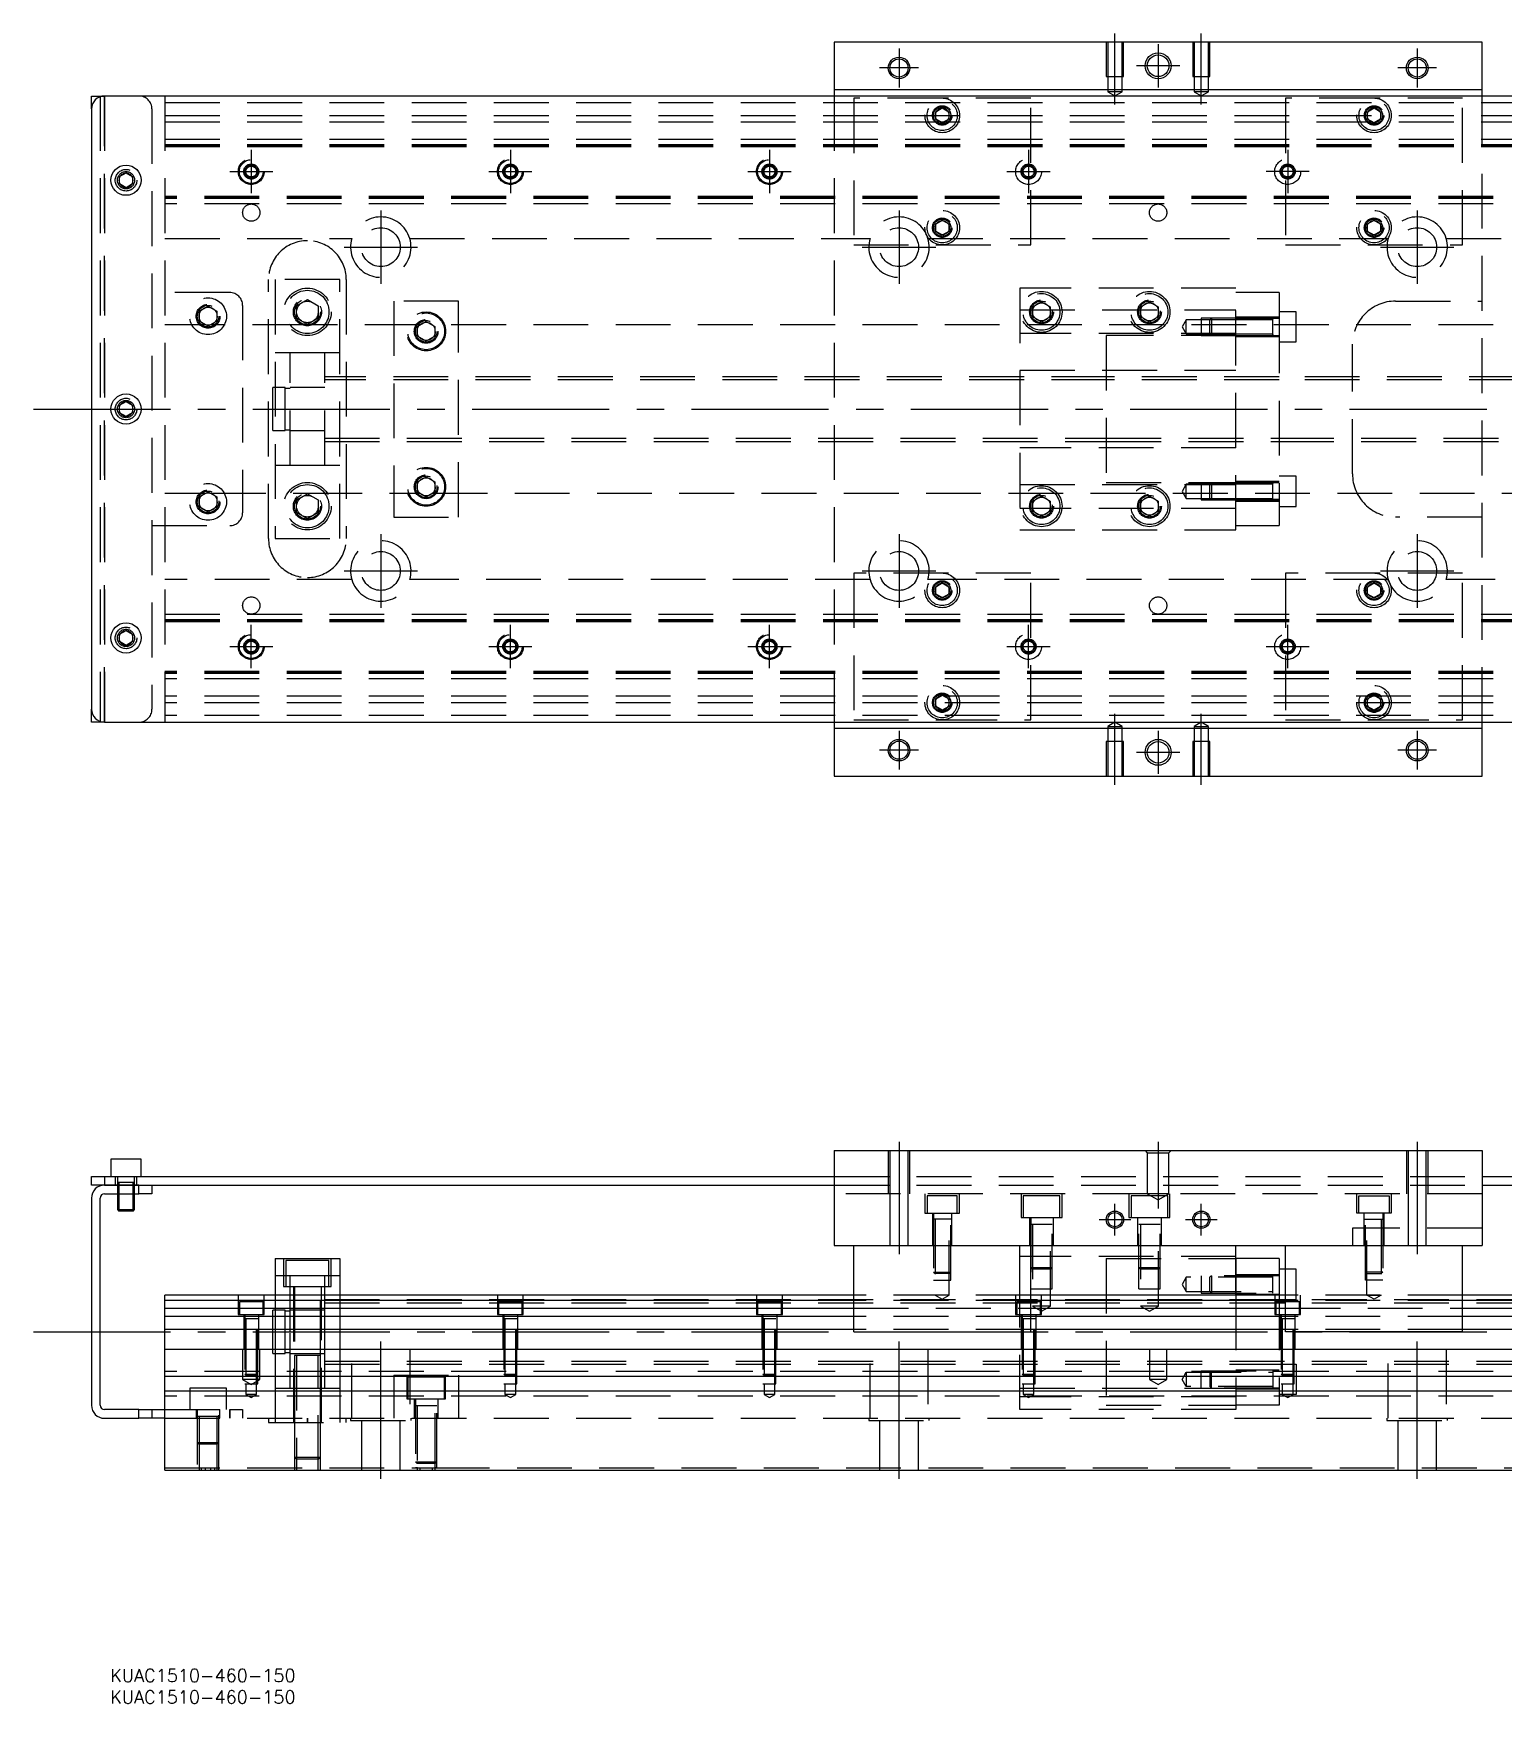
# Model space of a CAD drawing. Extents: x -13 to 681, y -300 to 87.
# Drawn here: x -13.4 to 327, y -299.8 to 87 of the extents above; entities that cross this region are included whole.
import ezdxf

# ---------------------------------------------------------------- set-up
doc = ezdxf.new("R2010")
doc.units = 0
doc.linetypes.add('CENTER', pattern=[50.8, 31.75, -6.35, 6.35, -6.35])
doc.linetypes.add('DASHED', pattern=[19.05, 12.7, -6.35])
doc.layers.get('0').update_dxf_attribs({"linetype": 'CONTINUOUS'})
doc.layers.add('CENTER', color=1, linetype='CENTER')
doc.styles.get("Standard").update_dxf_attribs({"font": 'txt.shx', "height": 3, "bigfont": 'bigfont.shx'})

# ---------------------------------------------------------------- blocks, each defined once
blk = doc.blocks.new('*U2')
at = {"color": 7, "linetype": 'CONTINUOUS'}
blk.add_text(' KUAC1510-460-150', height=3, dxfattribs=at).set_placement((1.65, -299.8))
blk = doc.blocks.new('*U3')
at = {"color": 7, "linetype": 'CONTINUOUS'}
blk.add_text(' KUAC1510-460-150', height=3, dxfattribs=at).set_placement((1.65, -294.79))

msp = doc.modelspace()

# ---------------------------------------------------------------- linework, layer by layer
at = {"color": 7, "linetype": 'CONTINUOUS'}
for p, q in [((172, 85), (172, 74)), ((322, 85), (172, 85)), ((322, 74), (322, 85)), ((172, 74), (322, 74)), ((172, 74), (172, 72.5)), ((322, 72.5), (322, 74)), ((0, 69.5), (0, 72.5)), ((0, 72.5), (3, 72.5)), ((491, 72.5), (3, 72.5)), ((0, 69.5), (0, -69.5)), ((6.5, 53.866026), (8, 54.73205)), ((8, 54.73205), (9.5, 53.866026)), ((6.5, 52.133974), (6.5, 53.866026)), ((8, 51.26795), (6.5, 52.133974)), ((9.5, 52.133974), (8, 51.26795)), ((9.5, 53.866026), (9.5, 52.133974)), ((6.5, 0.866026), (8, 1.73205)), ((6.5, -0.866026), (6.5, 0.866026)), ((8, 1.73205), (9.5, 0.866026)), ((9.5, 0.866026), (9.5, -0.866026)), ((8, -1.73205), (6.5, -0.866026)), ((9.5, -0.866026), (8, -1.73205)), ((6.5, -52.133974), (8, -51.26795)), ((6.5, -53.866026), (6.5, -52.133974)), ((8, -54.73205), (6.5, -53.866026)), ((8, -51.26795), (9.5, -52.133974)), ((9.5, -53.866026), (8, -54.73205)), ((9.5, -52.133974), (9.5, -53.866026)), ((0, -72.5), (0, -69.5)), ((3, -72.5), (0, -72.5)), ((3, -72.5), (491, -72.5)), ((172, -72.5), (172, -74)), ((322, -74), (322, -72.5)), ((172, -74), (172, -85)), ((322, -74), (172, -74)), ((322, -85), (322, -74)), ((172, -85), (322, -85)), ((11.5, -173.72), (4.5, -173.72)), ((4.5, -173.72), (4.5, -177.72)), ((11.5, -177.72), (11.5, -173.72)), ((172, -171.72), (172, -193.72)), ((172, -171.72), (322, -171.72)), ((322, -171.72), (322, -193.72)), ((0, -179.72), (0, -177.72)), ((0, -177.72), (3, -177.72)), ((3, -177.72), (3, -179.72)), ((3, -177.72), (172, -177.72)), ((322, -177.72), (491, -177.72)), ((3, -179.72), (0, -179.72)), ((3, -179.72), (11, -179.72)), ((11, -179.72), (3, -179.72)), ((3, -181.72), (11, -181.72)), ((6, -181.72), (6, -185.37)), ((6.35, -181.72), (6.35, -185.72)), ((9.65, -185.72), (9.65, -181.72)), ((10, -185.37), (10, -181.72)), ((11, -179.72), (172, -179.72)), ((11, -181.72), (11, -179.72)), ((14, -181.72), (11, -181.72)), ((14, -179.72), (14, -181.72)), ((322, -179.72), (483, -179.72)), ((0, -182.72), (0, -230.72)), ((2, -230.72), (2, -182.72)), ((6, -185.37), (10, -185.37)), ((6, -185.37), (6.35, -185.72)), ((9.65, -185.72), (10, -185.37)), ((9.65, -185.72), (6.35, -185.72)), ((42.5, -196.72), (42.5, -205.22)), ((42.5, -196.72), (57.5, -196.72)), ((57.5, -196.72), (57.5, -205.22)), ((172, -193.72), (322, -193.72)), ((176.5, -213.72), (176.5, -193.72)), ((217.5, -213.72), (217.5, -193.72)), ((265, -205.22), (265, -193.72)), ((275, -196.72), (265, -196.72)), ((265, -196.72), (265, -205.22)), ((275, -196.72), (275, -205.22)), ((276.5, -213.72), (276.5, -193.72)), ((317.5, -213.72), (317.5, -193.72)), ((276.5, -199.22), (275, -199.22)), ((176.5, -205.22), (17, -205.22)), ((17, -245.72), (17, -205.22)), ((176.5, -206.472272), (17, -206.472272)), ((17, -208.24668), (176.5, -208.24668)), ((276.5, -205.22), (217.5, -205.22)), ((276.5, -206.472272), (217.5, -206.472272)), ((217.5, -208.24668), (276.5, -208.24668)), ((477, -205.22), (317.5, -205.22)), ((477, -206.472272), (317.5, -206.472272)), ((317.5, -208.24668), (477, -208.24668)), ((176.5, -210.143076), (17, -210.143076)), ((276.5, -210.143076), (217.5, -210.143076)), ((477, -210.143076), (317.5, -210.143076)), ((176.5, -213.197372), (17, -213.197372)), ((176.5, -213.72), (217.5, -213.72)), ((276.5, -213.197372), (217.5, -213.197372)), ((317.5, -213.72), (276.5, -213.72)), ((477, -213.197372), (317.5, -213.197372)), ((17, -217.72), (477, -217.72)), ((477, -224.02), (17, -224.02)), ((477, -227.42), (17, -227.42)), ((11, -231.72), (3, -231.72)), ((11, -233.72), (11, -231.72)), ((11, -231.72), (14, -231.72)), ((14, -231.72), (14, -233.72)), ((14, -231.72), (17, -231.72)), ((3, -233.72), (11, -233.72)), ((14, -233.72), (11, -233.72)), ((17, -233.72), (14, -233.72)), ((17, -245.72), (477, -245.72))]:
    msp.add_line(p, q, dxfattribs=at)
at = {"color": 3, "linetype": 'DASHED'}
for p, q in [((235.000006, 85), (235.000006, 77)), ((235.35, 85), (235.35, 77)), ((238.65, 77), (238.65, 85)), ((238.999994, 77), (238.999994, 85)), ((255.000006, 85), (255.000006, 77)), ((255.35, 85), (255.35, 77)), ((258.65, 77), (258.65, 85)), ((258.999994, 77), (258.999994, 85)), ((235.000006, 77), (238.999994, 77)), ((235.35, 77), (235.35, 73.5)), ((238.65, 73.5), (235.35, 73.5)), ((235.35, 73.5), (237, 72.547372)), ((237, 72.547372), (238.65, 73.5)), ((238.65, 73.5), (238.65, 77)), ((255.000006, 77), (258.999994, 77)), ((255.35, 77), (255.35, 73.5)), ((258.65, 73.5), (255.35, 73.5)), ((255.35, 73.5), (257, 72.547372)), ((257, 72.547372), (258.65, 73.5)), ((258.65, 73.5), (258.65, 77)), ((2, 72.5), (2, -72.5)), ((3, 72.5), (3, -72.5)), ((3, -72.5), (3, 72.5)), ((3, 72.5), (3, -72.5)), ((3, -72.5), (3, 72.5)), ((17, 72.5), (17, -72.5)), ((17, 71), (477, 71)), ((172, 72.5), (172, -72.5)), ((176.5, 72), (176.5, 38)), ((197, 72), (176.5, 72)), ((195.5, 68.866026), (197, 69.73205)), ((217.5, 72), (197, 72)), ((197, 69.73205), (198.5, 68.866026)), ((217.5, 38), (217.5, 72)), ((297, 72), (276.5, 72)), ((276.5, 72), (276.5, 38)), ((295.5, 68.866026), (297, 69.73205)), ((317.5, 72), (297, 72)), ((297, 69.73205), (298.5, 68.866026)), ((317.5, 38), (317.5, 72)), ((322, -72.5), (322, 72.5)), ((14, 69.5), (14, -69.5)), ((17, 68), (477, 68)), ((17, 66.5), (477, 66.5)), ((195, 68), (195.023172, 68.30356)), ((195.5, 67.133974), (195.5, 68.866026)), ((197, 66.26795), (195.5, 67.133974)), ((198.5, 67.133974), (197, 66.26795)), ((198.5, 68.866026), (198.5, 67.133974)), ((295.5, 67.133974), (295.5, 68.866026)), ((297, 66.26795), (295.5, 67.133974)), ((298.5, 67.133974), (297, 66.26795)), ((298.5, 68.866026), (298.5, 67.133974)), ((298.973226, 68.326156), (299, 68)), ((17, 62.5), (477, 62.5)), ((17, 61.247728), (477, 61.247728)), ((17, 61.1147), (477, 61.1147)), ((17, 61.1), (477, 61.1)), ((17, 60.8), (477, 60.8)), ((35.5, 55), (35.52041, 55.24661)), ((35.75, 55.721688), (37, 56.443376)), ((35.75, 54.278312), (35.75, 55.721688)), ((37, 53.556624), (35.75, 54.278312)), ((37, 56.443376), (38.25, 55.721688)), ((38.25, 54.278312), (37, 53.556624)), ((38.25, 55.721688), (38.25, 54.278312)), ((95.5, 55), (95.52041, 55.24661)), ((95.75, 55.721688), (97, 56.443376)), ((95.75, 54.278312), (95.75, 55.721688)), ((97, 53.556624), (95.75, 54.278312)), ((97, 56.443376), (98.25, 55.721688)), ((98.25, 54.278312), (97, 53.556624)), ((98.25, 55.721688), (98.25, 54.278312)), ((155.75, 55.721688), (157, 56.443376)), ((155.75, 54.278312), (155.75, 55.721688)), ((157, 53.556624), (155.75, 54.278312)), ((157, 56.443376), (158.25, 55.721688)), ((158.25, 54.278312), (157, 53.556624)), ((158.25, 55.721688), (158.25, 54.278312)), ((158.477374, 55.25955), (158.5, 55)), ((9.973226, 53.326156), (10, 53)), ((477, 49.2), (17, 49.2)), ((477, 48.9), (17, 48.9)), ((477, 48.8853), (17, 48.8853)), ((477, 48.752272), (17, 48.752272)), ((477, 47.5), (17, 47.5)), ((195.5, 42.866026), (197, 43.73205)), ((195.5, 41.133974), (195.5, 42.866026)), ((197, 43.73205), (198.5, 42.866026)), ((198.5, 42.866026), (198.5, 41.133974)), ((295.5, 42.866026), (297, 43.73205)), ((295.5, 41.133974), (295.5, 42.866026)), ((297, 43.73205), (298.5, 42.866026)), ((298.5, 42.866026), (298.5, 41.133974)), ((17, 39.5), (60.291796, 39.5)), ((73.708204, 39.5), (180.291796, 39.5)), ((193.708204, 39.5), (300.291796, 39.5)), ((197, 40.26795), (195.5, 41.133974)), ((198.5, 41.133974), (197, 40.26795)), ((198.973226, 42.326156), (199, 42)), ((297, 40.26795), (295.5, 41.133974)), ((298.5, 41.133974), (297, 40.26795)), ((298.973226, 42.326156), (299, 42)), ((313.708204, 39.5), (420.291796, 39.5)), ((176.5, 38), (217.5, 38)), ((276.5, 38), (317.5, 38)), ((41, -30), (41, 30)), ((57.5, 30), (42.5, 30)), ((42.5, 30), (42.5, -30)), ((57.5, -30), (57.5, 30)), ((59, 30), (59, -30)), ((215, 28), (215, -28)), ((265, 28), (215, 28)), ((265, -28), (265, 28)), ((32, 27), (14, 27)), ((25, 22.6547), (27, 23.809402)), ((27, 23.809402), (29, 22.6547)), ((35, 24), (35, -24)), ((47.5, 23.943376), (50, 25.386752)), ((47.5, 21.056624), (47.5, 23.943376)), ((50, 25.386752), (52.5, 23.943376)), ((52.5, 23.943376), (52.5, 21.056624)), ((70, 25), (70, -25)), ((85, 25), (70, 25)), ((85, -25), (85, 25)), ((218, 23.6547), (220, 24.809402)), ((218, 21.3453), (218, 23.6547)), ((220, 24.809402), (222, 23.6547)), ((222, 23.6547), (222, 21.3453)), ((243, 23.6547), (245, 24.809402)), ((243, 21.3453), (243, 23.6547)), ((245, 24.809402), (247, 23.6547)), ((247, 23.6547), (247, 21.3453)), ((275, 27), (265, 27)), ((275, 27), (275, 20.976176)), ((302, 25), (322, 25)), ((26.359688, 19.5), (17, 19.5)), ((24.5, 21.5), (24.534018, 21.911016)), ((25, 20.3453), (25, 22.6547)), ((27, 19.190598), (25, 20.3453)), ((29, 20.3453), (27, 19.190598)), ((50, 19.5), (27.640312, 19.5)), ((29, 22.6547), (29, 20.3453)), ((47, 22.5), (47.020026, 22.846056)), ((50, 19.613248), (47.5, 21.056624)), ((52.5, 21.056624), (50, 19.613248)), ((76.030306, 19.5), (50, 19.5)), ((75.5, 19.1547), (77.5, 20.309402)), ((77.5, 20.309402), (79.5, 19.1547)), ((477, 19.5), (78.969694, 19.5)), ((215, 23), (265, 23)), ((220, 20.190598), (218, 21.3453)), ((222, 21.3453), (220, 20.190598)), ((222.483582, 22.786038), (222.5, 22.5)), ((245, 20.190598), (243, 21.3453)), ((247, 21.3453), (245, 20.190598)), ((247.483582, 22.786038), (247.5, 22.5)), ((253.5, 20.702558), (252.547372, 19.052558)), ((253.5, 17.402558), (253.5, 20.702558)), ((257, 20.702558), (253.5, 20.702558)), ((257, 21.052554), (257, 17.052564)), ((259.35, 21.052554), (257, 21.052554)), ((259, 20.702558), (257, 20.702558)), ((259.35, 21.052558), (259, 20.702558)), ((259, 17.402558), (259, 20.702558)), ((265, 20.702558), (259, 20.702558)), ((265, 20.702558), (259, 20.702558)), ((259.35, 21.052558), (259.35, 17.052558)), ((265, 21.052556), (259.35, 21.052558)), ((265, 21.052554), (259.35, 21.052554)), ((275, 21.302558), (265, 21.302558)), ((273.605, 21.052558), (265, 21.052556)), ((275, 20.976176), (265, 20.976176)), ((273.6, 20.702558), (265, 20.702558)), ((275, 21.052558), (273.595, 21.052558)), ((273.6, 17.052554), (273.6, 21.052564)), ((273.6, 17.052554), (273.6, 21.052564)), ((273.6, 20.702558), (273.6, 21.052564)), ((273.6, 20.836098), (273.6, 21.052558)), ((273.6, 21.052558), (273.6, 20.835892)), ((279, 22.552558), (275, 22.552558)), ((275, 20.976176), (275, -20.976176)), ((279, 15.552558), (279, 22.552558)), ((75, 18), (75.034018, 18.411016)), ((75.5, 16.8453), (75.5, 19.1547)), ((77.5, 15.690598), (75.5, 16.8453)), ((79.5, 16.8453), (77.5, 15.690598)), ((79.5, 19.1547), (79.5, 16.8453)), ((265, 17.5), (215, 17.5)), ((235, 17), (235, -17)), ((265, 17), (235, 17)), ((252.547372, 19.052558), (253.5, 17.402558)), ((253.5, 17.402558), (257, 17.402558)), ((257, 17.402558), (259, 17.402558)), ((257, 17.052564), (259.35, 17.052564)), ((259, 17.402558), (265, 17.402558)), ((259, 17.402558), (259.35, 17.052558)), ((259, 17.402558), (265, 17.402558)), ((259.35, 17.052564), (265, 17.052564)), ((259.35, 17.052558), (265, 17.052562)), ((265, 17.402558), (273.6, 17.402558)), ((265, 17.052562), (273.605, 17.052558)), ((265, 16.802558), (275, 16.802558)), ((273.595, 17.052558), (275, 17.052558)), ((273.6, 17.052554), (273.6, 17.402558)), ((273.6, 17.269268), (273.6, 17.052558)), ((273.6, 17.052558), (273.6, 17.26902)), ((275, 15.552558), (279, 15.552558)), ((46, 13), (42.5, 13)), ((46, -13), (46, 13)), ((54, 13), (46, 13)), ((54, 13), (46, 13)), ((54, -13), (54, 13)), ((57.5, 13), (54, 13)), ((292, -15), (292, 15)), ((215, 9), (265, 9)), ((42, -5), (42, 5)), ((44.85, 5), (42, 5)), ((44.85, -5), (44.85, 5)), ((46, 4.8), (44.85, 4.8)), ((54, 5), (46, 5)), ((54, 5), (46, 5)), ((235, 7.5), (54, 7.5)), ((235, 6.75), (54, 6.75)), ((275, 7.5), (235, 7.5)), ((275, 7.499994), (235, 7.499994)), ((275, 6.75), (235, 6.75)), ((275, 6.75), (235, 6.75)), ((427.005, 7.5), (275, 7.5)), ((427, 6.75), (275, 6.75)), ((9.973226, 0.326156), (10, 0)), ((42, -5), (44.85, -5)), ((44.85, -4.8), (46, -4.8)), ((46, -5), (54, -5)), ((46, -5), (54, -5)), ((54, -6.75), (235, -6.75)), ((54, -7.5), (235, -7.5)), ((235, -6.75), (275, -6.75)), ((235, -6.75), (275, -6.75)), ((235, -7.499994), (275, -7.499994)), ((235, -7.5), (275, -7.5)), ((275, -6.75), (427, -6.75)), ((275, -7.5), (427.005, -7.5)), ((265, -9), (215, -9)), ((42.5, -13), (46, -13)), ((46, -13), (54, -13)), ((46, -13), (54, -13)), ((54, -13), (57.5, -13)), ((25, -20.3453), (27, -19.190598)), ((27, -19.190598), (29, -20.3453)), ((75.5, -16.8453), (77.5, -15.690598)), ((75.5, -19.1547), (75.5, -16.8453)), ((77.5, -20.309402), (75.5, -19.1547)), ((77.5, -15.690598), (79.5, -16.8453)), ((79.5, -19.1547), (77.5, -20.309402)), ((79.5, -16.8453), (79.5, -19.1547)), ((79.983582, -17.713962), (80, -18)), ((215, -17.5), (265, -17.5)), ((235, -17), (265, -17)), ((253.5, -17.402558), (252.547372, -19.052558)), ((252.547372, -19.052558), (253.5, -20.702558)), ((253.5, -20.702558), (253.5, -17.402558)), ((257, -17.402558), (253.5, -17.402558)), ((257, -17.052564), (257, -21.052554)), ((259.35, -17.052564), (257, -17.052564)), ((259, -17.402558), (257, -17.402558)), ((259.35, -17.052558), (259, -17.402558)), ((259, -20.702558), (259, -17.402558)), ((265, -17.402558), (259, -17.402558)), ((265, -17.402558), (259, -17.402558)), ((259.35, -17.052558), (259.35, -21.052558)), ((265, -17.052562), (259.35, -17.052558)), ((265, -17.052564), (259.35, -17.052564)), ((275, -16.802558), (265, -16.802558)), ((273.605, -17.052558), (265, -17.052562)), ((273.6, -17.402558), (265, -17.402558)), ((275, -17.052558), (273.595, -17.052558)), ((273.6, -21.052564), (273.6, -17.052554)), ((273.6, -21.051878), (273.6, -17.052554)), ((273.6, -17.26902), (273.6, -17.052558)), ((273.6, -17.052558), (273.6, -17.269226)), ((279, -15.552558), (275, -15.552558)), ((279, -22.552558), (279, -15.552558)), ((17, -19.5), (26.359688, -19.5)), ((25, -22.6547), (25, -20.3453)), ((27, -23.809402), (25, -22.6547)), ((29, -22.6547), (27, -23.809402)), ((27.640312, -19.5), (50, -19.5)), ((29, -20.3453), (29, -22.6547)), ((29.483582, -21.213962), (29.5, -21.5)), ((47, -22.5), (47.020026, -22.153944)), ((47.5, -21.056624), (50, -19.613248)), ((47.5, -23.943376), (47.5, -21.056624)), ((50, -19.5), (76.030306, -19.5)), ((50, -19.613248), (52.5, -21.056624)), ((52.5, -21.056624), (52.5, -23.943376)), ((78.969694, -19.5), (477, -19.5)), ((265, -23), (215, -23)), ((218, -21.3453), (220, -20.190598)), ((218, -23.6547), (218, -21.3453)), ((220, -20.190598), (222, -21.3453)), ((222, -21.3453), (222, -23.6547)), ((222.483582, -22.213962), (222.5, -22.5)), ((242.5, -22.5), (242.518502, -22.196412)), ((243, -21.3453), (245, -20.190598)), ((243, -23.6547), (243, -21.3453)), ((245, -20.190598), (247, -21.3453)), ((247, -21.3453), (247, -23.6547)), ((253.5, -20.702558), (257, -20.702558)), ((257, -20.702558), (259, -20.702558)), ((257, -21.052554), (259.35, -21.052554)), ((259, -20.702558), (265, -20.702558)), ((259, -20.702558), (259.35, -21.052558)), ((259, -20.702558), (265, -20.702558)), ((259.35, -21.052554), (265, -21.052554)), ((259.35, -21.052558), (265, -21.052556)), ((265, -20.702558), (273.6, -20.702558)), ((275, -20.976176), (265, -20.976176)), ((265, -21.052556), (273.605, -21.052558)), ((265, -21.302558), (275, -21.302558)), ((273.595, -21.052558), (275, -21.052558)), ((273.6, -20.83585), (273.6, -21.052558)), ((273.6, -21.052558), (273.6, -20.836098)), ((273.6, -21.052564), (273.6, -21.051878)), ((275, -20.976176), (275, -27)), ((275, -22.552558), (279, -22.552558)), ((14, -27), (32, -27)), ((50, -25.386752), (47.5, -23.943376)), ((52.5, -23.943376), (50, -25.386752)), ((70, -25), (85, -25)), ((220, -24.809402), (218, -23.6547)), ((222, -23.6547), (220, -24.809402)), ((245, -24.809402), (243, -23.6547)), ((247, -23.6547), (245, -24.809402)), ((265, -27), (275, -27)), ((322, -25), (302, -25)), ((42.5, -30), (57.5, -30)), ((215, -28), (265, -28)), ((176.5, -38), (176.5, -72)), ((217.5, -38), (176.5, -38)), ((217.5, -72), (217.5, -38)), ((276.5, -38), (276.5, -72)), ((317.5, -38), (276.5, -38)), ((317.5, -72), (317.5, -38)), ((60.291796, -39.5), (17, -39.5)), ((180.291796, -39.5), (73.708204, -39.5)), ((300.291796, -39.5), (193.708204, -39.5)), ((195.5, -41.133974), (197, -40.26795)), ((195.5, -42.866026), (195.5, -41.133974)), ((197, -40.26795), (198.5, -41.133974)), ((198.5, -41.133974), (198.5, -42.866026)), ((198.973226, -41.673844), (199, -42)), ((295, -42), (295.030168, -41.653934)), ((295.5, -41.133974), (297, -40.26795)), ((295.5, -42.866026), (295.5, -41.133974)), ((297, -40.26795), (298.5, -41.133974)), ((298.5, -41.133974), (298.5, -42.866026)), ((420.291796, -39.5), (313.708204, -39.5)), ((197, -43.73205), (195.5, -42.866026)), ((198.5, -42.866026), (197, -43.73205)), ((297, -43.73205), (295.5, -42.866026)), ((298.5, -42.866026), (297, -43.73205)), ((17, -47.5), (477, -47.5)), ((17, -48.752272), (477, -48.752272)), ((17, -48.8853), (477, -48.8853)), ((17, -48.9), (477, -48.9)), ((17, -49.2), (477, -49.2)), ((6, -53), (6.030168, -52.653934)), ((35.75, -54.278312), (37, -53.556624)), ((37, -53.556624), (38.25, -54.278312)), ((95.75, -54.278312), (97, -53.556624)), ((97, -53.556624), (98.25, -54.278312)), ((155.75, -54.278312), (157, -53.556624)), ((157, -53.556624), (158.25, -54.278312)), ((35.5, -55), (35.52041, -54.75339)), ((35.75, -55.721688), (35.75, -54.278312)), ((37, -56.443376), (35.75, -55.721688)), ((38.25, -55.721688), (37, -56.443376)), ((38.25, -54.278312), (38.25, -55.721688)), ((95.75, -55.721688), (95.75, -54.278312)), ((97, -56.443376), (95.75, -55.721688)), ((98.25, -55.721688), (97, -56.443376)), ((98.25, -54.278312), (98.25, -55.721688)), ((98.477374, -54.74045), (98.5, -55)), ((155.5, -55), (155.52041, -54.75339)), ((155.75, -55.721688), (155.75, -54.278312)), ((157, -56.443376), (155.75, -55.721688)), ((158.25, -55.721688), (157, -56.443376)), ((158.25, -54.278312), (158.25, -55.721688)), ((477, -60.8), (17, -60.8)), ((477, -61.1), (17, -61.1)), ((477, -61.1147), (17, -61.1147)), ((477, -61.247728), (17, -61.247728)), ((477, -62.5), (17, -62.5)), ((477, -66.5), (17, -66.5)), ((477, -68), (17, -68)), ((195, -68), (195.023172, -67.69644)), ((195.5, -67.133974), (197, -66.26795)), ((195.5, -68.866026), (195.5, -67.133974)), ((197, -69.73205), (195.5, -68.866026)), ((197, -66.26795), (198.5, -67.133974)), ((198.5, -68.866026), (197, -69.73205)), ((198.5, -67.133974), (198.5, -68.866026)), ((295.5, -67.133974), (297, -66.26795)), ((295.5, -68.866026), (295.5, -67.133974)), ((297, -69.73205), (295.5, -68.866026)), ((297, -66.26795), (298.5, -67.133974)), ((298.5, -68.866026), (297, -69.73205)), ((298.5, -67.133974), (298.5, -68.866026)), ((298.973226, -67.673844), (299, -68)), ((477, -71), (17, -71)), ((176.5, -72), (197, -72)), ((197, -72), (217.5, -72)), ((237, -72.547372), (235.35, -73.5)), ((238.65, -73.5), (237, -72.547372)), ((257, -72.547372), (255.35, -73.5)), ((258.65, -73.5), (257, -72.547372)), ((276.5, -72), (297, -72)), ((297, -72), (317.5, -72)), ((238.999994, -77), (235.000006, -77)), ((235.000006, -77), (235.000006, -85)), ((235.35, -73.5), (237, -73.5)), ((235.35, -73.5), (235.35, -77)), ((235.35, -77), (235.35, -85)), ((237, -73.5), (238.65, -73.5)), ((238.65, -77), (238.65, -73.5)), ((238.65, -85), (238.65, -77)), ((238.999994, -85), (238.999994, -77)), ((258.999994, -77), (255.000006, -77)), ((255.000006, -77), (255.000006, -85)), ((255.35, -73.5), (257, -73.5)), ((255.35, -73.5), (255.35, -77)), ((255.35, -77), (255.35, -85)), ((257, -73.5), (258.65, -73.5)), ((258.65, -77), (258.65, -73.5)), ((258.65, -85), (258.65, -77)), ((258.999994, -85), (258.999994, -77)), ((184.500006, -171.72), (184.500006, -181.72)), ((184.9, -171.72), (184.9, -181.72)), ((189.1, -181.72), (189.1, -171.72)), ((189.499994, -181.72), (189.499994, -171.72)), ((244, -171.72), (244.5, -172.22)), ((244.5, -172.22), (244.5, -181.72)), ((244.5, -172.22), (249.5, -172.22)), ((249.5, -172.22), (250, -171.72)), ((249.5, -181.72), (249.5, -172.22)), ((304.500006, -171.72), (304.500006, -181.72)), ((304.9, -171.72), (304.9, -181.72)), ((309.1, -181.72), (309.1, -171.72)), ((309.499994, -181.72), (309.499994, -171.72)), ((5.5, -177.72), (5.5, -179.72)), ((6, -177.72), (6, -181.72)), ((10, -181.72), (10, -177.72)), ((10.5, -179.72), (10.5, -177.72)), ((172, -177.72), (322, -177.72)), ((10.000006, -179.12), (5.999994, -179.12)), ((6.35, -179.12), (6.35, -181.72)), ((9.65, -181.72), (9.65, -179.12)), ((172, -179.72), (322, -179.72)), ((244.5, -181.72), (172, -181.72)), ((184.9, -181.72), (184.9, -193.72)), ((189.1, -193.72), (189.1, -181.72)), ((193, -181.72), (193, -186.22)), ((201, -186.22), (201, -181.72)), ((215.25, -181.72), (215.25, -187.22)), ((224.75, -187.22), (224.75, -181.72)), ((240.25, -181.72), (240.25, -187.22)), ((249.5, -181.72), (244.5, -181.72)), ((244.5, -181.72), (247, -183.163376)), ((247, -183.163376), (249.5, -181.72)), ((322, -181.72), (249.5, -181.72)), ((249.75, -187.22), (249.75, -181.72)), ((293, -186.22), (293, -181.72)), ((301, -181.72), (301, -186.22)), ((304.9, -181.72), (304.9, -193.72)), ((309.1, -193.72), (309.1, -181.72)), ((200.5, -182.22), (193.5, -182.22)), ((193.5, -182.22), (193.5, -186.22)), ((200.5, -186.22), (200.5, -182.22)), ((224.25, -182.22), (215.75, -182.22)), ((215.75, -182.22), (215.75, -187.22)), ((224.25, -187.22), (224.25, -182.22)), ((249.25, -182.22), (240.75, -182.22)), ((240.75, -182.22), (240.75, -187.22)), ((249.25, -187.22), (249.25, -182.22)), ((293.5, -182.22), (300.5, -182.22)), ((293.5, -186.22), (293.5, -182.22)), ((300.5, -182.22), (300.5, -186.22)), ((193, -186.22), (201, -186.22)), ((194.75, -186.22), (194.75, -193.72)), ((194.999972, -186.22), (195.000006, -201.72)), ((199.25, -187.62), (194.999994, -187.62)), ((195.35, -187.62), (195.35, -205.22)), ((198.65, -205.22), (198.65, -187.62)), ((198.999994, -201.72), (199.000028, -186.22)), ((199.25, -193.72), (199.25, -186.22)), ((215.25, -187.22), (224.75, -187.22)), ((217.25, -187.22), (217.25, -193.72)), ((222.500006, -188.82), (217.499994, -188.82)), ((217.500006, -187.22), (217.500006, -203.72)), ((217.9, -188.82), (217.9, -207.72)), ((222.1, -207.72), (222.1, -188.82)), ((222.499994, -203.72), (222.499994, -187.22)), ((222.75, -193.72), (222.75, -187.22)), ((240.25, -187.22), (249.75, -187.22)), ((242.25, -187.22), (242.25, -193.72)), ((247.500006, -188.82), (242.499994, -188.82)), ((242.500006, -203.72), (242.500006, -187.22)), ((242.9, -188.82), (242.9, -207.72)), ((247.1, -207.72), (247.1, -188.82)), ((247.499994, -203.72), (247.499994, -187.22)), ((247.75, -193.72), (247.75, -187.22)), ((301, -186.22), (293, -186.22)), ((294.75, -193.72), (294.75, -186.22)), ((294.75, -187.62), (299.000006, -187.62)), ((295.000006, -201.72), (294.999972, -186.22)), ((295.35, -205.22), (295.35, -187.62)), ((298.65, -187.62), (298.65, -205.22)), ((299.000028, -186.22), (298.999994, -201.72)), ((299.25, -186.22), (299.25, -193.72)), ((292, -189.72), (292, -193.72)), ((322, -189.72), (292, -189.72)), ((44.5, -196.72), (44.5, -203.22)), ((55, -197.22), (45, -197.22)), ((45, -197.22), (45, -203.22)), ((55, -203.22), (55, -197.22)), ((55.5, -203.22), (55.5, -196.72)), ((215, -205.22), (215, -193.72)), ((265, -196.22), (215, -196.22)), ((235, -196.72), (235, -230.72)), ((235, -196.72), (265, -196.72)), ((46, -200.72), (42.5, -200.72)), ((46, -203.22), (46, -200.72)), ((54, -200.72), (46, -200.72)), ((54, -203.22), (54, -200.72)), ((57.5, -200.72), (54, -200.72)), ((195, -199.87), (199, -199.87)), ((195, -199.87), (195.35, -200.22)), ((198.65, -200.22), (195.35, -200.22)), ((198.65, -200.22), (199, -199.87)), ((217.5, -198.82), (220, -198.82)), ((217.5, -198.82), (217.9, -199.22)), ((220, -199.22), (217.9, -199.22)), ((220, -198.82), (220.35, -198.82)), ((220.35, -199.22), (220, -199.22)), ((220.35, -198.82), (222.5, -198.82)), ((222.1, -199.22), (220.35, -199.22)), ((222.1, -199.22), (222.5, -198.82)), ((242.5, -198.82), (247.5, -198.82)), ((242.5, -198.82), (242.9, -199.22)), ((247.1, -199.22), (242.9, -199.22)), ((247.1, -199.22), (247.5, -198.82)), ((253.5, -201.07), (252.547372, -202.72)), ((253.5, -204.37), (253.5, -201.07)), ((273.6, -201.07), (253.5, -201.07)), ((275, -200.719975), (257, -200.720006)), ((257, -200.720006), (257, -204.719994)), ((259.35, -200.72), (259, -201.07)), ((259, -204.37), (259, -201.07)), ((259.35, -200.72), (259.35, -204.72)), ((275, -200.47), (265, -200.47)), ((273.6, -204.720006), (273.6, -200.719994)), ((279, -199.22), (276.5, -199.22)), ((279, -205.22), (279, -199.22)), ((299, -199.87), (295, -199.87)), ((295.35, -200.22), (295, -199.87)), ((295.35, -200.22), (298.65, -200.22)), ((299, -199.87), (298.65, -200.22)), ((44.5, -203.22), (55.5, -203.22)), ((46, -213.72), (46, -203.22)), ((46.75, -203.22), (46.75, -234.72)), ((47, -203.22), (47, -219.225)), ((53, -219.225), (53, -203.22)), ((53.25, -234.72), (53.25, -203.22)), ((54, -205.22), (54, -203.22)), ((195.000006, -201.72), (198.999994, -201.72)), ((217.500006, -203.72), (222.499994, -203.72)), ((242.500006, -203.72), (247.499994, -203.72)), ((252.547372, -202.72), (253.5, -204.37)), ((253.5, -204.37), (273.6, -204.37)), ((257, -204.719994), (275, -204.720025)), ((259, -204.37), (259.35, -204.72)), ((265, -204.97), (275, -204.97)), ((298.999994, -201.72), (295.000006, -201.72)), ((34, -205.22), (34, -209.72)), ((39.75, -206.72), (34.25, -206.72)), ((34.25, -206.72), (34.25, -209.72)), ((39.75, -209.72), (39.75, -206.72)), ((40, -209.72), (40, -205.22)), ((42, -213.72), (42, -208.72)), ((42.5, -208.72), (42, -208.72)), ((42.5, -205.22), (42.5, -217.72)), ((44.85, -208.72), (42.5, -208.72)), ((44.85, -213.72), (44.85, -208.72)), ((54, -208.72), (46, -208.72)), ((54, -213.72), (54, -205.22)), ((54, -206.22), (427, -206.22)), ((54, -206.97), (427, -206.97)), ((57.5, -205.22), (57.5, -217.72)), ((94, -205.22), (94, -209.72)), ((99.75, -206.72), (94.25, -206.72)), ((94.25, -206.72), (94.25, -209.72)), ((99.75, -209.72), (99.75, -206.72)), ((100, -209.72), (100, -205.22)), ((154, -205.22), (154, -209.72)), ((159.75, -206.72), (154.25, -206.72)), ((154.25, -206.72), (154.25, -209.72)), ((159.75, -209.72), (159.75, -206.72)), ((160, -209.72), (160, -205.22)), ((217.5, -205.22), (176.5, -205.22)), ((217.5, -206.472272), (176.5, -206.472272)), ((176.5, -208.24668), (217.5, -208.24668)), ((198.65, -205.22), (195.35, -205.22)), ((195.35, -205.22), (197, -206.172628)), ((197, -206.172628), (198.65, -205.22)), ((214, -205.22), (214, -209.72)), ((219.75, -206.72), (214.25, -206.72)), ((214.25, -206.72), (214.25, -209.72)), ((215, -231.72), (215, -205.22)), ((222.1, -207.72), (217.9, -207.72)), ((217.9, -207.72), (220, -208.932436)), ((219.75, -209.72), (219.75, -206.72)), ((220, -209.72), (220, -205.22)), ((220, -208.932436), (222.1, -207.72)), ((247.1, -207.72), (242.9, -207.72)), ((242.9, -207.72), (245, -208.932436)), ((245, -208.932436), (247.1, -207.72)), ((265, -205.22), (265, -230.72)), ((265, -205.22), (265, -231.72)), ((274, -205.22), (274, -209.72)), ((279.75, -206.72), (274.25, -206.72)), ((274.25, -206.72), (274.25, -209.72)), ((275, -205.22), (275, -230.72)), ((275, -206.22), (279, -206.22)), ((317.5, -205.22), (276.5, -205.22)), ((317.5, -206.472272), (276.5, -206.472272)), ((276.5, -208.24668), (317.5, -208.24668)), ((279, -206.22), (279, -205.22)), ((279.75, -209.72), (279.75, -206.72)), ((280, -209.72), (280, -205.22)), ((295.35, -205.22), (298.65, -205.22)), ((297, -206.172628), (295.35, -205.22)), ((298.65, -205.22), (297, -206.172628)), ((34, -209.72), (40, -209.72)), ((35.25, -209.72), (35.25, -217.72)), ((38.500006, -210.72), (35.499994, -210.72)), ((35.500006, -209.72), (35.500006, -225.72)), ((35.75, -210.72), (35.75, -225.72)), ((38.25, -225.72), (38.25, -210.72)), ((38.499994, -225.72), (38.499994, -209.72)), ((38.75, -217.72), (38.75, -209.72)), ((46, -208.92), (44.85, -208.92)), ((94, -209.72), (100, -209.72)), ((95.25, -209.72), (95.25, -217.72)), ((98.500006, -210.72), (95.499994, -210.72)), ((95.500006, -209.72), (95.500006, -225.72)), ((95.75, -210.72), (95.75, -225.72)), ((98.25, -225.72), (98.25, -210.72)), ((98.499994, -225.72), (98.499994, -209.72)), ((98.75, -217.72), (98.75, -209.72)), ((154, -209.72), (160, -209.72)), ((155.25, -209.72), (155.25, -217.72)), ((158.500006, -210.72), (155.499994, -210.72)), ((155.500006, -209.72), (155.500006, -225.72)), ((155.75, -210.72), (155.75, -225.72)), ((158.25, -225.72), (158.25, -210.72)), ((158.499994, -225.72), (158.499994, -209.72)), ((158.75, -217.72), (158.75, -209.72)), ((217.5, -210.143076), (176.5, -210.143076)), ((214, -209.72), (220, -209.72)), ((215.25, -209.72), (215.25, -217.72)), ((218.500006, -210.72), (215.499994, -210.72)), ((215.500006, -209.72), (215.500006, -225.72)), ((215.75, -210.72), (215.75, -225.72)), ((218.25, -225.72), (218.25, -210.72)), ((218.499994, -225.72), (218.499994, -209.72)), ((218.75, -217.72), (218.75, -209.72)), ((274, -209.72), (280, -209.72)), ((275.25, -209.72), (275.25, -217.72)), ((278.500006, -210.72), (275.499994, -210.72)), ((275.500006, -209.72), (275.500006, -225.72)), ((275.75, -210.72), (275.75, -225.72)), ((317.5, -210.143076), (276.5, -210.143076)), ((278.25, -225.72), (278.25, -210.72)), ((278.499994, -225.72), (278.499994, -209.72)), ((278.75, -217.72), (278.75, -209.72)), ((42, -217.72), (42, -213.72)), ((44.85, -218.72), (44.85, -213.72)), ((46, -226.72), (46, -213.72)), ((54, -217.72), (54, -213.72)), ((217.5, -213.197372), (176.5, -213.197372)), ((317.5, -213.197372), (276.5, -213.197372)), ((35, -217.72), (35, -224.72)), ((39, -224.72), (39, -217.72)), ((42, -218.72), (42, -217.72)), ((42, -218.72), (42.5, -218.72)), ((42.5, -217.72), (42.5, -224.02)), ((42.5, -218.72), (44.85, -218.72)), ((44.85, -218.52), (46, -218.52)), ((46, -218.72), (54, -218.72)), ((53.000006, -219.22), (46.999994, -219.22)), ((47, -219.215), (47, -227.42)), ((47.5, -219.22), (47.5, -245.72)), ((52.5, -245.72), (52.5, -219.22)), ((53, -227.42), (53, -219.215)), ((54, -224.02), (54, -217.72)), ((54, -220.47), (427, -220.47)), ((57.5, -217.72), (57.5, -224.02)), ((60.291796, -233.72), (60.291796, -217.72)), ((73.708204, -217.72), (73.708204, -233.72)), ((180.291796, -233.72), (180.291796, -217.72)), ((193.708204, -217.72), (193.708204, -233.72)), ((245, -217.72), (245, -224.72)), ((249, -224.72), (249, -217.72)), ((300.291796, -233.72), (300.291796, -217.72)), ((313.708204, -217.72), (313.708204, -233.72)), ((477, -222.87), (17, -222.87)), ((35.5, -223.47), (38.5, -223.47)), ((35.5, -223.47), (35.75, -223.72)), ((38.25, -223.72), (35.75, -223.72)), ((38.25, -223.72), (38.5, -223.47)), ((42.5, -224.02), (42.5, -227.42)), ((54, -221.22), (427, -221.22)), ((54, -226.72), (54, -224.02)), ((57.5, -224.02), (57.5, -227.42)), ((70, -223.72), (85, -223.72)), ((70, -223.72), (70, -224.02)), ((70, -224.02), (70, -233.72)), ((73, -223.72), (73, -229.22)), ((81.75, -224.22), (73.25, -224.22)), ((73.25, -224.22), (73.25, -227.42)), ((81.75, -227.42), (81.75, -224.22)), ((82, -229.22), (82, -223.72)), ((85, -223.72), (85, -224.02)), ((85, -224.02), (85, -233.72)), ((95.5, -223.47), (98.5, -223.47)), ((95.5, -223.47), (95.75, -223.72)), ((98.25, -223.72), (95.75, -223.72)), ((98.25, -223.72), (98.5, -223.47)), ((155.5, -223.47), (158.5, -223.47)), ((155.5, -223.47), (155.75, -223.72)), ((158.25, -223.72), (155.75, -223.72)), ((158.25, -223.72), (158.5, -223.47)), ((215.5, -223.47), (218.5, -223.47)), ((215.5, -223.47), (215.75, -223.72)), ((218.25, -223.72), (215.75, -223.72)), ((218.25, -223.72), (218.5, -223.47)), ((252.547372, -224.72), (253.5, -223.07)), ((253.5, -223.07), (253.5, -226.37)), ((253.5, -223.07), (273.6, -223.07)), ((257, -222.720006), (275, -222.719975)), ((257, -226.719994), (257, -222.720006)), ((259, -223.07), (259.35, -222.72)), ((259, -223.07), (259, -226.37)), ((259.35, -226.72), (259.35, -222.72)), ((265, -222.47), (275, -222.47)), ((273.6, -222.719994), (273.6, -226.720006)), ((275, -221.22), (279, -221.22)), ((275.5, -223.47), (278.5, -223.47)), ((275.5, -223.47), (275.75, -223.72)), ((278.25, -223.72), (275.75, -223.72)), ((278.25, -223.72), (278.5, -223.47)), ((279, -221.22), (279, -222.22)), ((279, -222.22), (279, -228.22)), ((31.25, -226.72), (22.75, -226.72)), ((22.75, -226.72), (22.75, -231.72)), ((31.25, -231.72), (31.25, -226.72)), ((39, -224.72), (35, -224.72)), ((35, -224.72), (37, -225.8747)), ((35.500006, -225.72), (38.499994, -225.72)), ((35.75, -225.72), (35.75, -228.22)), ((37, -225.8747), (39, -224.72)), ((38.25, -228.22), (38.25, -225.72)), ((42.5, -226.72), (46, -226.72)), ((42.5, -227.42), (42.5, -234.72)), ((46, -226.72), (47, -226.72)), ((47, -226.72), (47.5, -226.72)), ((47, -227.42), (47, -234.72)), ((47.5, -226.72), (52.5, -226.72)), ((52.5, -226.72), (53, -226.72)), ((53, -226.72), (54, -226.72)), ((53, -234.72), (53, -227.42)), ((54, -226.72), (57.5, -226.72)), ((57.5, -227.42), (57.5, -234.72)), ((73.25, -227.42), (73.25, -229.22)), ((81.75, -229.22), (81.75, -227.42)), ((95.500006, -225.72), (98.499994, -225.72)), ((95.75, -225.72), (95.75, -228.22)), ((98.25, -228.22), (98.25, -225.72)), ((155.500006, -225.72), (158.499994, -225.72)), ((155.75, -225.72), (155.75, -228.22)), ((158.25, -228.22), (158.25, -225.72)), ((215, -226.72), (265, -226.72)), ((215.500006, -225.72), (218.499994, -225.72)), ((215.75, -225.72), (215.75, -228.22)), ((218.25, -228.22), (218.25, -225.72)), ((249, -224.72), (245, -224.72)), ((245, -224.72), (247, -225.8747)), ((247, -225.8747), (249, -224.72)), ((253.5, -226.37), (252.547372, -224.72)), ((273.6, -226.37), (253.5, -226.37)), ((275, -226.720025), (257, -226.719994)), ((259.35, -226.72), (259, -226.37)), ((275, -226.97), (265, -226.97)), ((275.500006, -225.72), (278.499994, -225.72)), ((275.75, -225.72), (275.75, -228.22)), ((278.25, -228.22), (278.25, -225.72)), ((477, -228.57), (17, -228.57)), ((17, -231.72), (32, -231.72)), ((24.25, -231.72), (24.25, -233.72)), ((24.499997, -231.72), (24.500006, -245.72)), ((29.499994, -245.72), (29.500003, -231.72)), ((29.75, -233.72), (29.75, -231.72)), ((32, -233.72), (32, -231.72)), ((32, -231.72), (35, -231.72)), ((32, -231.72), (32, -233.72)), ((35, -231.72), (35, -233.72)), ((38.25, -228.22), (35.75, -228.22)), ((35.75, -228.22), (37, -228.941688)), ((37, -228.941688), (38.25, -228.22)), ((73, -229.22), (82, -229.22)), ((74.75, -229.22), (74.75, -233.72)), ((80.000006, -230.82), (74.999994, -230.82)), ((75.000006, -229.22), (75.000006, -245.22)), ((75.4, -230.82), (75.4, -245.22)), ((79.6, -245.22), (79.6, -230.82)), ((79.999994, -245.22), (79.999994, -229.22)), ((80.25, -233.72), (80.25, -229.22)), ((98.25, -228.22), (95.75, -228.22)), ((95.75, -228.22), (97, -228.941688)), ((97, -228.941688), (98.25, -228.22)), ((158.25, -228.22), (155.75, -228.22)), ((155.75, -228.22), (157, -228.941688)), ((157, -228.941688), (158.25, -228.22)), ((265, -228.728332), (215, -228.728332)), ((265, -231.72), (215, -231.72)), ((218.25, -228.22), (215.75, -228.22)), ((215.75, -228.22), (217, -228.941688)), ((217, -228.941688), (218.25, -228.22)), ((235, -230.72), (265, -230.72)), ((275, -230.72), (265, -230.72)), ((279, -228.22), (275, -228.22)), ((278.25, -228.22), (275.75, -228.22)), ((275.75, -228.22), (277, -228.941688)), ((277, -228.941688), (278.25, -228.22)), ((17, -233.72), (477, -233.72)), ((29.500006, -233.32), (24.499994, -233.32)), ((24.9, -233.32), (24.9, -245.72)), ((29.1, -245.72), (29.1, -233.32)), ((41, -233.72), (41, -234.72)), ((41, -234.72), (59, -234.72)), ((47, -234.72), (47, -242.72)), ((47.000006, -234.72), (47.000006, -242.720006)), ((50, -233.72), (50, -234.72)), ((50, -234.72), (50, -233.72)), ((52.999994, -242.720006), (52.999994, -234.72)), ((53, -242.72), (53, -234.72)), ((59, -234.72), (59, -233.72)), ((60, -233.72), (60, -234.22)), ((60, -234.22), (74, -234.22)), ((62.5, -234.22), (62.5, -245.72)), ((71.5, -245.72), (71.5, -234.22)), ((74, -234.22), (74, -233.72)), ((180, -233.72), (180, -234.22)), ((180, -234.22), (194, -234.22)), ((182.5, -234.22), (182.5, -245.72)), ((191.5, -245.72), (191.5, -234.22)), ((194, -234.22), (194, -233.72)), ((300, -233.72), (300, -234.22)), ((300, -234.22), (314, -234.22)), ((302.5, -234.22), (302.5, -245.72)), ((311.5, -245.72), (311.5, -234.22)), ((314, -234.22), (314, -233.72)), ((24.5, -239.32), (29.5, -239.32)), ((24.5, -239.32), (24.9, -239.72)), ((29.1, -239.72), (24.9, -239.72)), ((29.1, -239.72), (29.5, -239.32)), ((47, -242.72), (53, -242.72)), ((47, -242.72), (47.5, -243.22)), ((47.000006, -242.720006), (47.000006, -245.72)), ((52.5, -243.22), (47.5, -243.22)), ((52.5, -243.22), (53, -242.72)), ((52.999994, -245.72), (52.999994, -242.720006)), ((17, -245.22), (75.500006, -245.22)), ((25.500008, -245.72), (25.500008, -245.22)), ((26.359688, -245.22), (26.359688, -245.72)), ((27.640312, -245.72), (27.640312, -245.22)), ((28.499992, -245.22), (28.499992, -245.72)), ((75, -243.82), (80, -243.82)), ((75, -243.82), (75.4, -244.22)), ((75.500006, -245.22), (75.000006, -245.22)), ((79.6, -244.22), (75.4, -244.22)), ((75.500006, -245.72), (75.500006, -245.22)), ((75.500006, -245.22), (76.030306, -245.22)), ((76.030306, -245.22), (78.969694, -245.22)), ((76.030306, -245.22), (76.030306, -245.72)), ((78.969694, -245.72), (78.969694, -245.22)), ((78.969694, -245.22), (79.499994, -245.22)), ((79.999994, -245.22), (79.499994, -245.22)), ((79.499994, -245.22), (79.499994, -245.72)), ((79.499994, -245.22), (477, -245.22)), ((79.6, -244.22), (80, -243.82))]:
    msp.add_line(p, q, dxfattribs=at)
at = {"color": 3, "linetype": 'CONTINUOUS'}
for centre, radius in [((187, 79), 2.5), ((307, 79), 2.5), ((187, -79), 2.5), ((307, -79), 2.5), ((237, -187.72), 2), ((257, -187.72), 2)]:
    msp.add_circle(centre, radius, dxfattribs=at)
at = {"color": 7, "linetype": 'CONTINUOUS'}
for centre, radius in [((247, 79.5), 3), ((247, 79.5), 2.5), ((187, 79), 2.1), ((307, 79), 2.1), ((8, 53), 3.5), ((8, 0), 3.5), ((8, -53), 3.5), ((187, -79), 2.1), ((247, -79.5), 3), ((247, -79.5), 2.5), ((307, -79), 2.1), ((237, -187.72), 1.65), ((257, -187.72), 1.65)]:
    msp.add_circle(centre, radius, dxfattribs=at)
at = {"color": 3, "linetype": 'DASHED'}
for centre, radius in [((197, 68), 4), ((197, 68), 3.5), ((197, 68), 2.25), ((197, 68), 2), ((297, 68), 4), ((297, 68), 3.5), ((297, 68), 2.25), ((297, 68), 2), ((8, 53), 2.5), ((8, 53), 2), ((37, 55), 3), ((37, 55), 2.75), ((37, 55), 1.75), ((37, 55), 1.5), ((37, 55), 1.25), ((97, 55), 3), ((97, 55), 2.75), ((97, 55), 1.75), ((97, 55), 1.5), ((97, 55), 1.25), ((157, 55), 3), ((157, 55), 2.75), ((157, 55), 1.75), ((157, 55), 1.5), ((157, 55), 1.25), ((217, 55), 3), ((217, 55), 1.75), ((217, 55), 1.5), ((217, 55), 1.25), ((277, 55), 3), ((277, 55), 1.75), ((277, 55), 1.5), ((277, 55), 1.25), ((37, 45.5), 2), ((247, 45.5), 2), ((197, 42), 4), ((197, 42), 3.5), ((197, 42), 2.25), ((197, 42), 2), ((197, 42), 1.65), ((297, 42), 4), ((297, 42), 3.5), ((297, 42), 2.25), ((297, 42), 2), ((297, 42), 1.65), ((67, 37.5), 4.5), ((187, 37.5), 4.5), ((307, 37.5), 4.5), ((50, 22.5), 5.5), ((50, 22.5), 5), ((220, 22.5), 4.75), ((245, 22.5), 4.75), ((27, 21.5), 4.25), ((27, 21.5), 2.75), ((27, 21.5), 2.5), ((27, 21.5), 2.1), ((50, 22.5), 3.25), ((50, 22.5), 3), ((50, 22.5), 2.5), ((220, 22.5), 4.25), ((220, 22.5), 2.75), ((220, 22.5), 2.5), ((220, 22.5), 2.1), ((245, 22.5), 4.25), ((245, 22.5), 2.75), ((245, 22.5), 2.5), ((245, 22.5), 2.1), ((77.5, 18), 4.5), ((77.5, 18), 4.25), ((77.5, 18), 2.75), ((77.5, 18), 2.5), ((77.5, 18), 2.1), ((8, 0), 2.5), ((8, 0), 2), ((77.5, -18), 4.5), ((77.5, -18), 4.25), ((77.5, -18), 2.75), ((27, -21.5), 4.25), ((27, -21.5), 2.75), ((27, -21.5), 2.5), ((50, -22.5), 5.5), ((50, -22.5), 5), ((50, -22.5), 3.25), ((77.5, -18), 2.5), ((77.5, -18), 2.1), ((220, -22.5), 4.75), ((220, -22.5), 4.25), ((245, -22.5), 4.75), ((245, -22.5), 4.25), ((27, -21.5), 2.1), ((50, -22.5), 3), ((50, -22.5), 2.5), ((220, -22.5), 2.75), ((220, -22.5), 2.5), ((220, -22.5), 2.1), ((245, -22.5), 2.75), ((245, -22.5), 2.5), ((245, -22.5), 2.1), ((67, -37.5), 4.5), ((187, -37.5), 4.5), ((307, -37.5), 4.5), ((197, -42), 4), ((197, -42), 3.5), ((297, -42), 4), ((297, -42), 3.5), ((197, -42), 2.25), ((197, -42), 2), ((197, -42), 1.65), ((297, -42), 2.25), ((297, -42), 2), ((297, -42), 1.65), ((37, -45.5), 2), ((247, -45.5), 2), ((8, -53), 2.5), ((8, -53), 2), ((37, -55), 3), ((37, -55), 2.75), ((37, -55), 1.75), ((37, -55), 1.5), ((37, -55), 1.25), ((97, -55), 3), ((97, -55), 2.75), ((97, -55), 1.75), ((97, -55), 1.5), ((97, -55), 1.25), ((157, -55), 3), ((157, -55), 2.75), ((157, -55), 1.75), ((157, -55), 1.5), ((157, -55), 1.25), ((217, -55), 3), ((217, -55), 1.75), ((217, -55), 1.5), ((217, -55), 1.25), ((277, -55), 3), ((277, -55), 1.75), ((277, -55), 1.5), ((277, -55), 1.25), ((197, -68), 4), ((197, -68), 3.5), ((197, -68), 2.25), ((297, -68), 4), ((297, -68), 3.5), ((297, -68), 2.25), ((197, -68), 2), ((297, -68), 2)]:
    msp.add_circle(centre, radius, dxfattribs=at)
at = {"color": 7, "linetype": 'CONTINUOUS'}
for centre, radius, start, end in [((3, 69.5), 3, 90, 180), ((8, 53), 1.65, 95.380023, 144.619977), ((8, 53), 1.65, 84.619977, 95.380023), ((8, 53), 1.65, 35.380023, 84.619977), ((8, 53), 1.65, 155.380023, 180), ((8, 53), 1.65, 180, 204.619977), ((8, 53), 1.65, 144.619977, 155.380023), ((8, 53), 1.65, 204.619977, 215.380023), ((8, 53), 1.65, 215.380023, 264.619977), ((8, 53), 1.65, 264.619977, 275.380023), ((8, 53), 1.65, 275.380023, 324.619977), ((8, 53), 1.65, 24.619977, 35.380023), ((8, 53), 1.65, 324.619977, 335.380023), ((8, 53), 1.65, 335.380023, 24.619977), ((8, 0), 1.65, 155.380023, 180), ((8, 0), 1.65, 180, 204.619977), ((8, 0), 1.65, 144.619977, 155.380023), ((8, 0), 1.65, 95.380023, 144.619977), ((8, 0), 1.65, 84.619977, 95.380023), ((8, 0), 1.65, 35.380023, 84.619977), ((8, 0), 1.65, 24.619977, 35.380023), ((8, 0), 1.65, 335.380023, 24.619977), ((8, 0), 1.65, 204.619977, 215.380023), ((8, 0), 1.65, 215.380023, 264.619977), ((8, 0), 1.65, 264.619977, 275.380023), ((8, 0), 1.65, 275.380023, 324.619977), ((8, 0), 1.65, 324.619977, 335.380023), ((8, -53), 1.65, 155.380023, 180), ((8, -53), 1.65, 180, 204.619977), ((8, -53), 1.65, 144.619977, 155.380023), ((8, -53), 1.65, 204.619977, 215.380023), ((8, -53), 1.65, 95.380023, 144.619977), ((8, -53), 1.65, 215.380023, 264.619977), ((8, -53), 1.65, 84.619977, 95.380023), ((8, -53), 1.65, 35.380023, 84.619977), ((8, -53), 1.65, 275.380023, 324.619977), ((8, -53), 1.65, 24.619977, 35.380023), ((8, -53), 1.65, 324.619977, 335.380023), ((8, -53), 1.65, 335.380023, 24.619977), ((8, -53), 1.65, 264.619977, 275.380023), ((3, -69.5), 3, 180, 270), ((3, -182.72), 3, 90, 180), ((3, -182.72), 1, 90, 180), ((3, -230.72), 3, 180, 270), ((3, -230.72), 1, 180, 270)]:
    msp.add_arc(centre, radius, start, end, dxfattribs=at)
at = {"color": 3, "linetype": 'DASHED'}
for centre, radius, start, end in [((11, 69.5), 3, 0, 90), ((197, 68), 1.65, 95.380023, 144.619977), ((197, 68), 1.65, 84.619977, 95.380023), ((197, 68), 1.65, 35.380023, 84.619977), ((297, 68), 1.65, 95.380023, 144.619977), ((297, 68), 1.65, 84.619977, 95.380023), ((297, 68), 1.65, 35.380023, 84.619977), ((197, 68), 1.65, 155.380023, 180), ((197, 68), 1.65, 180, 204.619977), ((197, 68), 1.65, 144.619977, 155.380023), ((197, 68), 1.65, 204.619977, 215.380023), ((197, 68), 1.65, 215.380023, 264.619977), ((197, 68), 1.65, 264.619977, 275.380023), ((197, 68), 1.65, 275.380023, 324.619977), ((197, 68), 1.65, 24.619977, 35.380023), ((197, 68), 1.65, 324.619977, 335.380023), ((197, 68), 1.65, 335.380023, 24.619977), ((297, 68), 1.65, 155.380023, 180), ((297, 68), 1.65, 180, 204.619977), ((297, 68), 1.65, 144.619977, 155.380023), ((297, 68), 1.65, 204.619977, 215.380023), ((297, 68), 1.65, 215.380023, 264.619977), ((297, 68), 1.65, 264.619977, 275.380023), ((297, 68), 1.65, 275.380023, 324.619977), ((297, 68), 1.65, 24.619977, 35.380023), ((297, 68), 1.65, 324.619977, 335.380023), ((297, 68), 1.65, 335.380023, 24.619977), ((67, 37.5), 7, 16.60155, 163.39845), ((187, 37.5), 7, 16.60155, 163.39845), ((307, 37.5), 7, 16.60155, 163.39845), ((50, 30), 9, 90, 180), ((50, 30), 9, 0, 90), ((67, 37.5), 7, 163.39845, 16.60155), ((187, 37.5), 7, 163.39845, 16.60155), ((307, 37.5), 7, 163.39845, 16.60155), ((32, 24), 3, 0, 90), ((302, 15), 10, 90, 180), ((302, -15), 10, 180, 270), ((32, -24), 3, 270, 0), ((50, -30), 9, 180, 270), ((50, -30), 9, 270, 0), ((67, -37.5), 7, 343.39845, 196.60155), ((187, -37.5), 7, 343.39845, 196.60155), ((307, -37.5), 7, 343.39845, 196.60155), ((67, -37.5), 7, 196.60155, 343.39845), ((187, -37.5), 7, 196.60155, 343.39845), ((307, -37.5), 7, 196.60155, 343.39845), ((11, -69.5), 3, 270, 0), ((197, -68), 1.65, 155.380023, 180), ((197, -68), 1.65, 180, 204.619977), ((197, -68), 1.65, 144.619977, 155.380023), ((197, -68), 1.65, 204.619977, 215.380023), ((197, -68), 1.65, 95.380023, 144.619977), ((197, -68), 1.65, 215.380023, 264.619977), ((197, -68), 1.65, 84.619977, 95.380023), ((197, -68), 1.65, 35.380023, 84.619977), ((197, -68), 1.65, 275.380023, 324.619977), ((197, -68), 1.65, 24.619977, 35.380023), ((197, -68), 1.65, 324.619977, 335.380023), ((197, -68), 1.65, 335.380023, 24.619977), ((297, -68), 1.65, 155.380023, 180), ((297, -68), 1.65, 180, 204.619977), ((297, -68), 1.65, 144.619977, 155.380023), ((297, -68), 1.65, 204.619977, 215.380023), ((297, -68), 1.65, 95.380023, 144.619977), ((297, -68), 1.65, 215.380023, 264.619977), ((297, -68), 1.65, 84.619977, 95.380023), ((297, -68), 1.65, 35.380023, 84.619977), ((297, -68), 1.65, 275.380023, 324.619977), ((297, -68), 1.65, 24.619977, 35.380023), ((297, -68), 1.65, 324.619977, 335.380023), ((297, -68), 1.65, 335.380023, 24.619977), ((197, -68), 1.65, 264.619977, 275.380023), ((297, -68), 1.65, 264.619977, 275.380023)]:
    msp.add_arc(centre, radius, start, end, dxfattribs=at)
at = {"layer": 'CENTER', "color": 1, "linetype": 'CENTER'}
for p, q in [((237, 70.547372), (237, 87)), ((257, 70.547372), (257, 87)), ((187, 83.5), (187, 74.5)), ((247, 84.5), (247, 74.5)), ((307, 83.5), (307, 74.5)), ((191.5, 79), (182.5, 79)), ((252, 79.5), (242, 79.5)), ((311.5, 79), (302.5, 79)), ((37, 60), (37, 50)), ((97, 60), (97, 50)), ((157, 60), (157, 50)), ((217, 60), (217, 50)), ((277, 60), (277, 50)), ((32, 55), (42, 55)), ((92, 55), (102, 55)), ((152, 55), (162, 55)), ((212, 55), (222, 55)), ((282, 55), (272, 55)), ((67, 46), (67, 29)), ((187, 46), (187, 29)), ((307, 46), (307, 29)), ((58.5, 37.5), (75.5, 37.5)), ((178.5, 37.5), (195.5, 37.5)), ((298.5, 37.5), (315.5, 37.5)), ((-13.447893, 0), (534.546148, 0)), ((67, -29), (67, -46)), ((187, -29), (187, -46)), ((307, -29), (307, -46)), ((58.5, -37.5), (75.5, -37.5)), ((178.5, -37.5), (195.5, -37.5)), ((298.5, -37.5), (315.5, -37.5)), ((37, -60), (37, -50)), ((97, -60), (97, -50)), ((157, -60), (157, -50)), ((217, -60), (217, -50)), ((277, -60), (277, -50)), ((32, -55), (42, -55)), ((92, -55), (102, -55)), ((152, -55), (162, -55)), ((212, -55), (222, -55)), ((272, -55), (282, -55)), ((237, -87), (237, -70.547372)), ((257, -87), (257, -70.547372)), ((187, -74.5), (187, -83.5)), ((247, -74.5), (247, -84.5)), ((307, -74.5), (307, -83.5)), ((191.5, -79), (182.5, -79)), ((252, -79.5), (242, -79.5)), ((311.5, -79), (302.5, -79)), ((187, -169.72), (187, -195.72)), ((247, -169.72), (247, -185.163376)), ((307, -169.72), (307, -195.72)), ((237, -191.37), (237, -184.07)), ((257, -191.37), (257, -184.07)), ((233.35, -187.72), (240.65, -187.72)), ((253.35, -187.72), (260.65, -187.72)), ((-13.447893, -213.72), (534.546148, -213.72)), ((67, -247.72), (67, -215.72)), ((187, -247.72), (187, -215.72)), ((307, -247.72), (307, -215.72))]:
    msp.add_line(p, q, dxfattribs=at)

# ---------------------------------------------------------------- block references
at = {"color": 7, "linetype": 'CONTINUOUS'}
for name in ['*U3', '*U2']:
    msp.add_blockref(name, (0, 0), dxfattribs=at)

doc.saveas('drawing.dxf')
